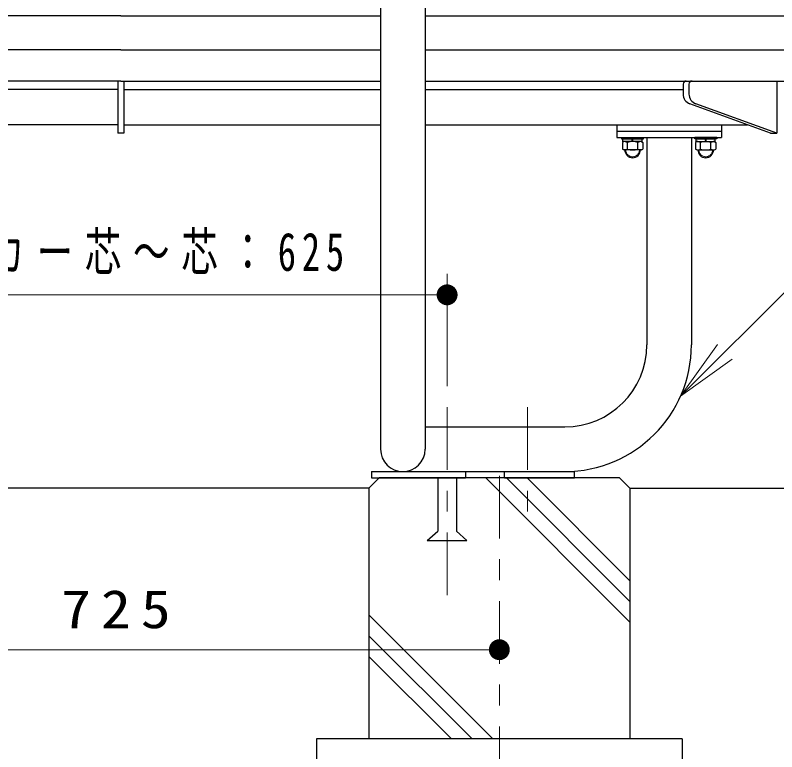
# Model space of a CAD drawing. Units: millimetres on the paper, scale 1:20. Extents: x -365 to 0, y 0 to 257.
# Drawn here: x -256.43 to -219.97, y 81.04 to 116.3 of the extents above; entities that cross this region are included whole.
import ezdxf

# ---------------------------------------------------------------- set-up
doc = ezdxf.new("R2010")
doc.units = ezdxf.units.MM
doc.linetypes.add('USER1', pattern=[4.5, 2.5, -2])
doc.linetypes.add('USER2', pattern=[6, 3, -1, 1, -1])
doc.layers.add('LY_1', color=7, linetype='Continuous', lineweight=25)
doc.styles.add('ＭＳ ゴシック', font='')
doc.styles.get('ＭＳ ゴシック').set_extended_font_data('MS Gothic')

# ---------------------------------------------------------------- blocks, each defined once
blk = doc.blocks.new('open_arrow')
at = {"color": 0, "linetype": 'Continuous', "lineweight": -2}
blk.add_lwpolyline([(7.5, 1.25), (0, 0), (7.5, -1.25)], dxfattribs=at)
blk = doc.blocks.new('filled_dot')
at = {"color": 0, "linetype": 'Continuous', "lineweight": -2, "const_width": 1.25}
blk.add_lwpolyline([(-0.625, 0, 1), (0.625, 0, 1)], format="xyb", close=True, dxfattribs=at)

msp = doc.modelspace()

# ---------------------------------------------------------------- linework, layer by layer
at = {"layer": 'LY_1', "color": 190}
for p, q in [((-238.943, 126.453), (-238.943, 95.52)), ((-236.808, 126.453), (-236.808, 95.52)), ((-226.193, 110.453), (-226.193, 100.52)), ((-224.058, 110.453), (-224.058, 100.52)), ((-236.808, 96.588), (-230.126, 96.588)), ((-231.755, 96.588), (-230.126, 96.588)), ((-239.376, 94.453), (-229.661, 94.453)), ((-239.376, 94.453), (-239.376, 94.153)), ((-234.876, 94.453), (-234.876, 94.153))]:
    msp.add_line(p, q, dxfattribs=at)
at = {"layer": 'LY_1', "color": 21}
for p, q in [((-251.376, 116.268), (-263.808, 116.268)), ((-251.376, 116.268), (-238.943, 116.268)), ((-236.808, 116.268), (-214.876, 116.268)), ((-251.376, 114.653), (-263.808, 114.653)), ((-251.376, 114.653), (-238.943, 114.653)), ((-236.808, 114.653), (-214.876, 114.653)), ((-251.376, 113.153), (-263.808, 113.153)), ((-251.376, 113.153), (-238.943, 113.153)), ((-236.808, 113.153), (-214.126, 113.153))]:
    msp.add_line(p, q, dxfattribs=at)
at = {"layer": 'LY_1', "color": 4}
for p, q in [((-251.526, 113.153), (-251.526, 110.653)), ((-251.226, 113.153), (-251.226, 110.653)), ((-219.976, 113.153), (-219.976, 110.653)), ((-251.526, 112.753), (-263.808, 112.753)), ((-251.226, 112.753), (-238.943, 112.753)), ((-236.808, 112.753), (-224.459, 112.753)), ((-224.459, 113.003), (-224.459, 112.529)), ((-224.177, 113.003), (-224.177, 112.529)), ((-220.276, 110.653), (-224.13, 112.059)), ((-219.976, 110.653), (-223.847, 112.06)), ((-251.526, 111.053), (-263.808, 111.053)), ((-251.226, 111.053), (-238.943, 111.053)), ((-236.808, 111.053), (-221.372, 111.053)), ((-227.626, 111.053), (-227.626, 110.453)), ((-222.626, 111.054), (-222.626, 110.453)), ((-251.226, 110.653), (-251.526, 110.653)), ((-227.626, 110.753), (-222.626, 110.753)), ((-220.276, 110.653), (-219.976, 110.653)), ((-227.626, 110.453), (-222.626, 110.453))]:
    msp.add_line(p, q, dxfattribs=at)
at = {"layer": 'LY_1'}
for p, q in [((-227.401, 110.453), (-227.401, 110.378)), ((-227.401, 110.453), (-226.351, 110.453)), ((-227.401, 110.378), (-226.351, 110.378)), ((-227.3, 110.253), (-227.366, 110.215)), ((-227.366, 110.215), (-227.366, 109.891)), ((-226.416, 110.378), (-227.336, 110.378)), ((-227.336, 110.253), (-227.336, 110.378)), ((-226.416, 110.253), (-227.336, 110.253)), ((-226.451, 110.253), (-227.3, 110.253)), ((-227.121, 109.891), (-227.121, 110.215)), ((-226.909, 110.253), (-226.876, 110.378)), ((-226.876, 110.253), (-226.842, 110.378)), ((-226.631, 109.891), (-226.631, 110.215)), ((-226.451, 110.253), (-226.386, 110.215)), ((-226.416, 110.253), (-226.416, 110.378)), ((-226.386, 110.215), (-226.386, 109.891)), ((-226.351, 110.378), (-226.351, 110.453)), ((-223.901, 110.378), (-223.901, 110.453)), ((-222.851, 110.453), (-223.901, 110.453)), ((-222.851, 110.378), (-223.901, 110.378)), ((-223.8, 110.253), (-223.866, 110.215)), ((-223.866, 110.215), (-223.866, 109.891)), ((-223.836, 110.378), (-222.916, 110.378)), ((-223.836, 110.253), (-223.836, 110.378)), ((-223.836, 110.253), (-222.916, 110.253)), ((-223.8, 110.253), (-222.951, 110.253)), ((-223.621, 109.891), (-223.621, 110.215)), ((-223.376, 110.253), (-223.409, 110.378)), ((-223.342, 110.253), (-223.376, 110.378)), ((-223.131, 109.891), (-223.131, 110.215)), ((-222.951, 110.253), (-222.886, 110.215)), ((-222.916, 110.253), (-222.916, 110.378)), ((-222.886, 110.215), (-222.886, 109.891)), ((-222.851, 110.453), (-222.851, 110.378)), ((-227.3, 109.853), (-227.366, 109.891)), ((-226.451, 109.853), (-227.3, 109.853)), ((-226.451, 109.853), (-226.386, 109.891)), ((-223.8, 109.853), (-223.866, 109.891)), ((-223.8, 109.853), (-222.951, 109.853)), ((-222.951, 109.853), (-222.886, 109.891)), ((-233.006, 94.153), (-233.006, 94.453)), ((-229.661, 94.153), (-229.661, 94.453)), ((-239.006, 94.153), (-239.506, 93.653)), ((-239.376, 94.153), (-234.876, 94.153)), ((-227.506, 94.153), (-239.006, 94.153)), ((-236.206, 94.153), (-236.206, 91.603)), ((-235.306, 94.153), (-235.306, 91.603)), ((-233.006, 94.153), (-229.661, 94.153)), ((-227.506, 94.153), (-227.006, 93.653)), ((-239.506, 93.653), (-239.506, 81.653)), ((-227.006, 93.653), (-227.006, 81.653)), ((-236.706, 91.153), (-236.206, 91.603)), ((-235.306, 91.603), (-234.806, 91.153)), ((-236.706, 91.153), (-234.806, 91.153)), ((-224.506, 81.653), (-242.006, 81.653)), ((-242.006, 81.653), (-242.006, 75.153)), ((-224.506, 81.653), (-224.506, 75.153))]:
    msp.add_line(p, q, dxfattribs=at)
at = {"layer": 'LY_1', "lineweight": 13}
for p, q in [((-224.578, 98.064), (-215.228, 107.414)), ((-235.756, 98.535), (-235.756, 103.915)), ((-266.996, 102.915), (-235.756, 102.915)), ((-227.006, 87.248), (-233.91, 94.153)), ((-227.006, 88.238), (-232.92, 94.153)), ((-227.006, 89.228), (-231.93, 94.153)), ((-233.572, 81.653), (-239.506, 87.586)), ((-234.562, 81.653), (-239.506, 86.596)), ((-233.256, 85.924), (-269.496, 85.924)), ((-235.552, 81.653), (-239.506, 85.606))]:
    msp.add_line(p, q, dxfattribs=at)
at = {"layer": 'LY_1', "color": 2, "linetype": 'USER2', "lineweight": 13}
for p, q in [((-235.756, 97.535), (-235.756, 92.301)), ((-235.756, 97.535), (-235.756, 88.079)), ((-231.913, 97.535), (-231.913, 92.301))]:
    msp.add_line(p, q, dxfattribs=at)
at = {"layer": 'LY_1', "linetype": 'USER2', "lineweight": 13}
msp.add_line((-233.256, 73.253), (-233.256, 94.881), dxfattribs=at)
at = {"layer": 'LY_1', "color": 94}
for p, q in [((-239.506, 93.653), (-263.246, 93.653)), ((-227.006, 93.653), (-210.842, 93.653))]:
    msp.add_line(p, q, dxfattribs=at)
at = {"layer": 'LY_1', "color": 4}
for centre, radius, start, end in [((-224.309, 113.003), 0.15, 90, 180), ((-224.027, 113.003), 0.15, 90, 180), ((-223.959, 112.529), 0.5, 180, 249.9557), ((-223.677, 112.529), 0.5, 180, 250.0352)]:
    msp.add_arc(centre, radius, start, end, dxfattribs=at)
at = {"layer": 'LY_1'}
for centre, radius, start, end in [((-227.3, 109.81), 0.443, 66.1349, 90), ((-226.876, 109.442), 0.811, 72.4119, 107.5881), ((-226.451, 109.81), 0.443, 90, 113.8651), ((-223.8, 109.81), 0.443, 66.1349, 90), ((-223.376, 109.442), 0.811, 72.4119, 107.5881), ((-222.951, 109.81), 0.443, 90, 113.8651), ((-227.3, 110.296), 0.443, 270, 293.865), ((-226.876, 109.853), 0.375, 180, 360), ((-226.876, 110.664), 0.811, 252.4119, 287.5881), ((-226.451, 110.296), 0.443, 246.1349, 270), ((-223.8, 110.296), 0.443, 270, 293.8651), ((-223.376, 109.853), 0.375, 180, 0), ((-223.376, 110.664), 0.811, 252.4119, 287.5881), ((-222.951, 110.296), 0.443, 246.135, 270)]:
    msp.add_arc(centre, radius, start, end, dxfattribs=at)
at = {"layer": 'LY_1', "linetype": 'USER1', "lineweight": 13}
for centre, end in [((-226.876, 109.853), 360), ((-223.376, 109.853), 0)]:
    msp.add_arc(centre, 0.325, 180, end, dxfattribs=at)
at = {"layer": 'LY_1', "color": 190}
for centre, radius, start in [((-230.126, 100.52), 6.067, 270), ((-230.126, 100.52), 3.933, 270), ((-237.876, 95.52), 1.067, 180)]:
    msp.add_arc(centre, radius, start, 0, dxfattribs=at)

# ---------------------------------------------------------------- block references
at = {"layer": 'LY_1', "lineweight": 13, "xscale": 0.4, "yscale": 0.4}
for name, p, rotation in [('filled_dot', (-235.756, 102.915), 180), ('open_arrow', (-224.578, 98.064), 45), ('filled_dot', (-233.256, 85.924), 180)]:
    msp.add_blockref(name, p, dxfattribs=dict(at, rotation=rotation))

# ---------------------------------------------------------------- texts
at = {"layer": 'LY_1', "char_height": 1.833, "attachment_point": 8, "style": 'ＭＳ ゴシック'}
for s, insert in [('\\T1.32;\\W0.7;アンカー芯～芯：625', (-251.376, 103.915)), ('\\T1.33;\\W1.15;725', (-251.376, 86.924))]:
    msp.add_mtext(s, dxfattribs=dict(at, insert=insert))

doc.saveas('drawing.dxf')
